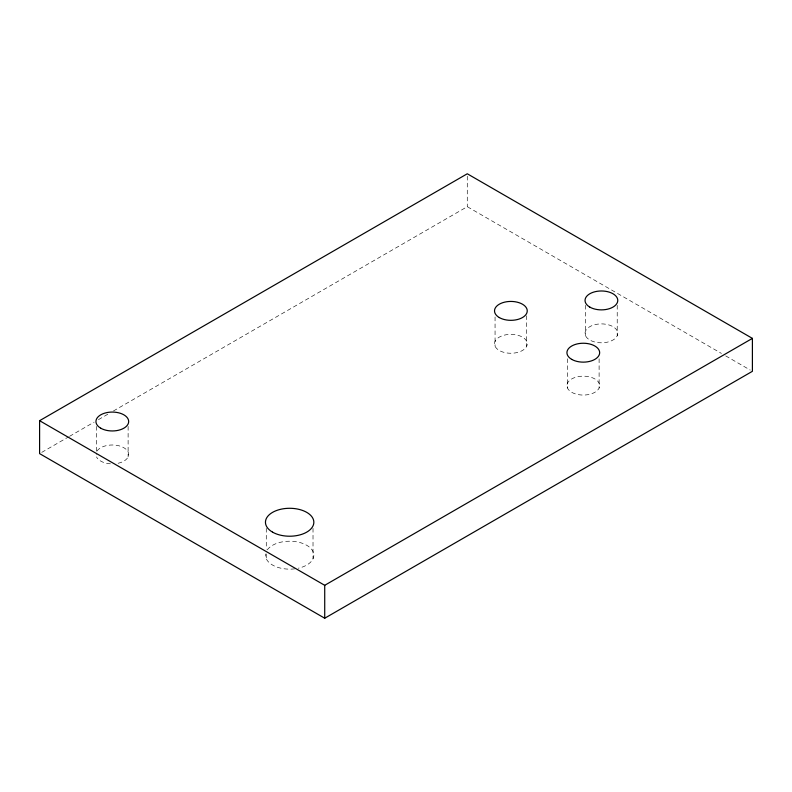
<?xml version="1.0" encoding="UTF-8"?>
<svg xmlns="http://www.w3.org/2000/svg" width="792" height="792" viewBox="0 0 792 792"><rect width="100%" height="100%" fill="white"/><g stroke="black" fill="none" stroke-linecap="round" stroke-linejoin="round"><path stroke-width="0.59" stroke-dasharray="3.96 2.97" d="M41.738 452.38L68.468 436.946M69.538 436.333L94.129 422.136M98.406 419.661L108.029 414.107M113.375 411.018L467.28 206.692L721.433 353.43M725.7 355.895L750.262 370.072M617.216 305.306L617.216 335.798A16.375 9.455 0 0 1 589.822 340.035A16.375 9.455 0 0 1 597.168 324.215A16.375 9.455 0 0 1 617.216 335.798M599.108 358.776L599.108 388.06A16.375 9.455 0 0 1 571.715 392.297A16.375 9.455 0 0 1 579.061 376.487A16.375 9.455 0 0 1 599.108 388.06M585.585 305.306L585.585 335.798M567.478 358.776L567.478 388.06M526.69 315.751L526.69 346.252A16.375 9.455 0 0 1 499.297 350.49A16.375 9.455 0 0 1 506.642 334.67A16.375 9.455 0 0 1 526.69 346.252M495.059 316.968L495.059 346.252M467.28 176.21L467.28 206.692M313.018 528.313L313.018 558.796M266.28 528.313L266.28 549.123M266.28 553.915L266.28 558.796M128.116 426.383L128.116 456.885M96.495 426.383L96.495 454.45M267.28 549.866A24.196 13.969 0 0 1 306.979 545.431A24.196 13.969 0 0 1 298.267 568.23M294.832 568.824A24.196 13.969 0 0 1 265.558 553.935M97.01 451.074A16.375 9.455 0 0 1 124.463 448.104A16.375 9.455 0 0 1 116.543 463.567M110.434 463.825A16.375 9.455 0 0 1 96.495 456.885"/><path stroke-width="1.19" d="M39.6 420.691L467.28 173.775L752.4 338.382L752.4 371.309L324.72 618.225L39.6 453.618L39.6 420.691L324.72 585.308L752.4 338.382M324.72 585.308L324.72 618.225M272.547 532.135A24.196 13.969 0 0 0 313.018 525.868A24.196 13.969 0 0 0 283.387 508.761A24.196 13.969 0 0 0 272.547 532.135M100.733 428.195A16.375 9.455 0 0 0 128.116 423.958A16.375 9.455 0 0 0 108.068 412.385A16.375 9.455 0 0 0 100.733 428.195M571.715 359.37A16.375 9.455 0 0 0 599.108 355.133A16.375 9.455 0 0 0 579.061 343.56A16.375 9.455 0 0 0 571.715 359.37M589.822 307.108A16.375 9.455 0 0 0 617.216 302.871A16.375 9.455 0 0 0 597.168 291.298A16.375 9.455 0 0 0 589.822 307.108M499.297 317.562A16.375 9.455 0 0 0 526.69 313.325A16.375 9.455 0 0 0 506.642 301.752A16.375 9.455 0 0 0 499.297 317.562"/></g></svg>
